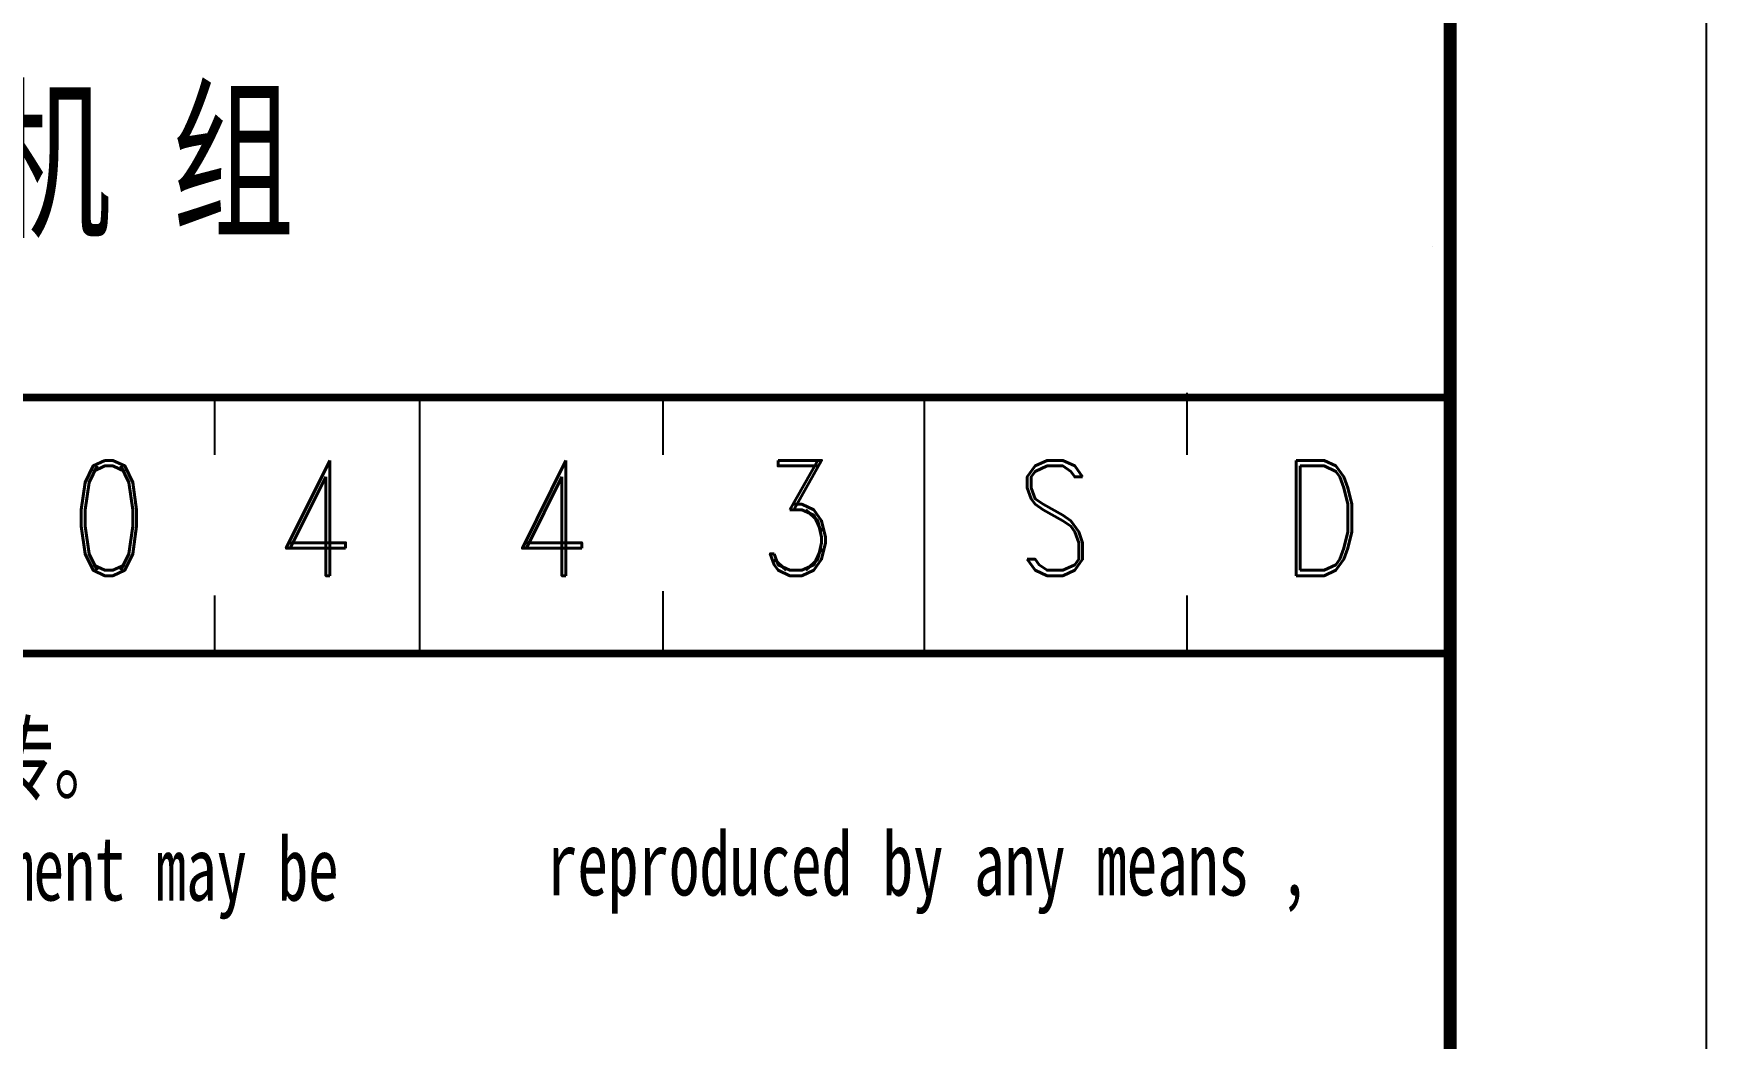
# Model space of a CAD drawing. Header units: inches. Extents: x 0 to 594, y 0 to 840.
# Drawn here: x 529 to 594.3, y 69.1 to 108.3 of the extents above; entities that cross this region are included whole.
import ezdxf

# ---------------------------------------------------------------- set-up
doc = ezdxf.new("R2010")
doc.units = ezdxf.units.IN
doc.header["$MEASUREMENT"] = 0
for name, color, linetype in [('1', 7, 'Continuous'), ('GT_1', 7, 'Continuous'), ('TK03', 7, 'Continuous')]:
    doc.layers.add(name, color=color, linetype=linetype)
doc.styles.add('ROMAND', font='romand__.ttf', dxfattribs={"width": 0.7, "bigfont": 'OCHINESE.shx'})
doc.styles.add('宋体', font='', dxfattribs={"width": 0.7})
doc.styles.get('宋体').set_extended_font_data('SimSun')

# ---------------------------------------------------------------- blocks, each defined once
blk = doc.blocks.new('图签')
at = {"layer": '1'}
for p, q in [((-0.198, 59.709), (-0.198, 133.013)), ((0, 60.055), (0, 131.762)), ((-48.198, 81.763), (-48.198, 84)), ((-40.198, 74), (-40.198, 84)), ((-30.708, 81.753), (-30.708, 84)), ((-20.506, 73.94), (-20.506, 83.94)), ((-10.259, 81.763), (-10.259, 84.172)), ((-30.708, 74.093), (-30.708, 76.438)), ((-48.198, 74), (-48.198, 76.266)), ((-10.259, 74), (-10.259, 76.266)), ((-0.198, 74), (-180.198, 74))]:
    blk.add_line(p, q, dxfattribs=at)
at = {"layer": '1', "color": 7}
blk.add_line((-0.693, 89.896), (-0.693, 89.896), dxfattribs=at)
blk.add_line((-0.693, 89.896), (-0.693, 89.896), dxfattribs=at)
blk.add_line((-0.693, 89.896), (-0.693, 89.896), dxfattribs=at)
blk.add_line((-0.693, 89.896), (-0.693, 89.896), dxfattribs=at)
at = {"layer": '1', "color": 7, "const_width": 0.5}
blk.add_lwpolyline([(-180, 0), (0, 0), (0, 131.762), (-180, 131.762)], close=True, dxfattribs=at)
at = {"layer": '1', "color": 7, "const_width": 0.3}
for points in [[(-180.198, 84), (-0.198, 84)], [(-180.198, 74), (-0.198, 74)], [(-180, 74), (0, 74)]]:
    blk.add_lwpolyline(points, dxfattribs=at)
at = {"linetype": 'Continuous', "insert": (-89.207, 92.989), "char_height": 5, "attachment_point": 5, "style": '宋体'}
blk.add_mtext_dynamic_manual_height_columns('浙 江 金 七 门 核 电 厂 1、2 号 机 组', width=163.69906, gutter_width=1, heights=[0], dxfattribs=at)
at = {"layer": '1', "color": 7, "ltscale": 0.8, "style": '宋体', "width": 0.7}
for s, height, p in [('本文件产权属中国核电工程有限公司（CNPE）所有，未经书面许可，不得以任何方式复制、传播、发表和外传。', 2.7, (-178.198, 68.56)), ('This document is the property of China Nuclear Power Engineering CO.,LTD (CNPE) , no part of this document may be', 2.5, (-177.884, 64.365)), ('reproduced by any means , ', 2.5, (-35.239, 64.565))]:
    blk.add_text(s, height=height, dxfattribs=at).set_placement(p)
blk = doc.blocks.new('*U32')
blk.add_blockref('图签', (0, 0))
blk = doc.blocks.new('2016-A1-ISO')
at = {"layer": 'GT_1'}
blk.add_line((593.999, -0.003), (593.999, 419.997), dxfattribs=at)
at = {"layer": 'GT_1', "color": 1}
blk.add_line((583.999, 9.997), (583.999, 409.997), dxfattribs=at)
blk.add_blockref('*U32', (583.999, 9.997))

msp = doc.modelspace()

# ---------------------------------------------------------------- block references
at = {"layer": 'GT_1', "color": 3}
msp.add_blockref('2016-A1-ISO', (0.26, 0.109), dxfattribs=at)

# ---------------------------------------------------------------- texts
at = {"layer": 'TK03', "color": 2, "linetype": 'Continuous', "style": 'ROMAND', "width": 0.8}
for s, p in [('0', (530.392, 87.148)), ('4', (538.392, 87.148)), ('4', (547.601, 87.148)), ('3', (557.269, 87.148)), ('S', (567.297, 87.148)), ('D', (577.639, 87.148))]:
    msp.add_text(s, height=4.5, dxfattribs=at).set_placement(p)

doc.saveas('drawing.dxf')
